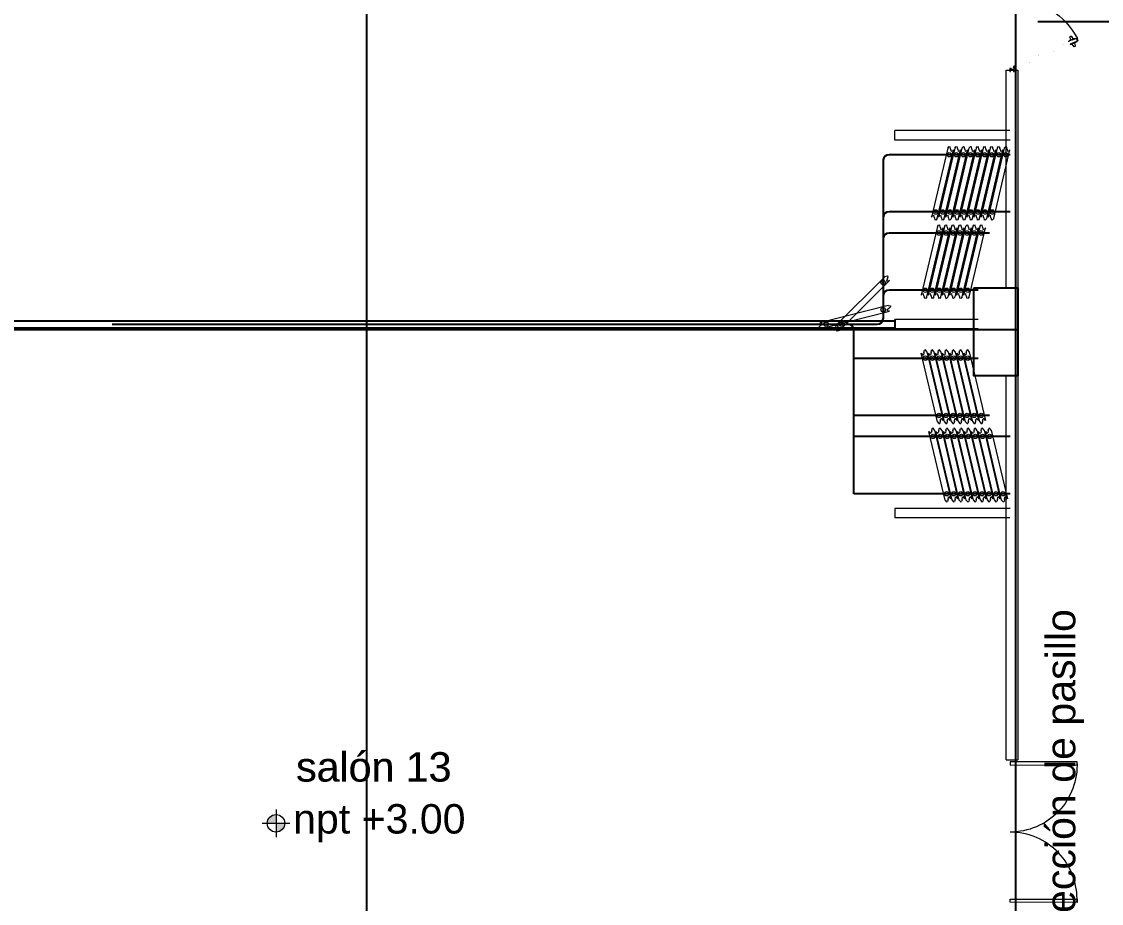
# Model space of a CAD drawing. Header units: millimetres. Extents: x 744843 to 745492, y 2520966 to 2521458.
# Drawn here: x 745442.42 to 745460.78, y 2521114.36 to 2521129.34 of the extents above; entities that cross this region are included whole.
import ezdxf

# ---------------------------------------------------------------- set-up
doc = ezdxf.new("R2010")
doc.units = ezdxf.units.MM
doc.linetypes.add('CENTRO2', pattern=[28.575000000000003, 19.05, -3.175, 3.175, -3.175])
for name, color, linetype in [('A-Columnas_Pppal', 3, 'Continuous'), ('A_Ejes', 8, 'Continuous'), ('A_Muros_Mobiles', 16, 'Continuous')]:
    doc.layers.add(name, color=color, linetype=linetype)
for name, color, linetype, lineweight in [('A_Muros', 30, 'Continuous', 20), ('A_Muros_Concreto', 3, 'Continuous', 0), ('A_Niveles', 1, 'Continuous', 20), ('A_Puertas', 8, 'Continuous', 0), ('A_Textos', 4, 'Continuous', 20)]:
    doc.layers.add(name, color=color, linetype=linetype, lineweight=lineweight)
doc.styles.add('Arial', font='arial.ttf', dxfattribs={"height": 1})
doc.dimstyles.new('Cotas Interiores', dxfattribs={"dimtxt": 1, "dimasz": 0.75, "dimexe": 0.25, "dimexo": 1, "dimgap": 0.01, "dimtad": 1, "dimzin": 4, "dimdsep": 46, "dimtxsty": 'Arial', "dimblk": 'OPEN90', "dimcen": 2.5, "dimclrd": 256, "dimclre": 256, "dimclrt": 4, "dimazin": 1, "dimtfac": 1, "dimtmove": 0, "dimatfit": 3, "dimfxl": 1.25, "dimarcsym": 0})

# ---------------------------------------------------------------- blocks, each defined once
blk = doc.blocks.new('A$C05567849-flat-37')
at = {"layer": 'A_Muros_Mobiles', "color": 8, "lineweight": 5}
for p, q in [((-0.09730913734529167, -0.02304195705801249), (-0.3738126232055947, 1.14466769201681)), ((-0.3738126232055947, 1.14466769201681), (-0.3495285717071965, 1.114450098946691)), ((-0.3495285717071965, 1.114450098946691), (-0.3333127360092476, 1.118289867416024)), ((-0.3251580545911565, 1.156188670545816), (-0.3333127360092476, 1.118289867416024)), ((-0.3251580545911565, 1.156188670545816), (-0.3170033730566502, 1.194087473675609)), ((-0.3007875373587012, 1.197927242610604), (-0.3170033730566502, 1.194087473675609)), ((-0.276503485860303, 1.167709649074823), (-0.3007875373587012, 1.197927242610604)), ((-0.276503485860303, 1.167709649074823), (0, 0)), ((-0.04865456861443818, -0.01152097852900624), (-0.04049988719634712, 0.02637782460078597)), ((-0.02428405149839818, 0.03021759307011962), (-0.04049988719634712, 0.02637782460078597)), ((0, 0), (-0.02428405149839818, 0.03021759307011962)), ((-0.09730913734529167, -0.02304195705801249), (-0.07302508584689349, -0.05325955059379339)), ((-0.07302508584689349, -0.05325955059379339), (-0.05680925014894456, -0.04941978165879846)), ((-0.04865456861443818, -0.01152097852900624), (-0.05680925014894456, -0.04941978165879846))]:
    blk.add_line(p, q, dxfattribs=at)
for centre, major_axis, ratio, start_param, end_param in [((-0.3021160974167287, 1.05887953331694), (0.02639519736797217, 0.02639519736797216), 0.9999999954138515, 4.159499652512544, 10.44268495969213), ((-0.3021160974167287, 1.05887953331694), (0.006473264563039176, 0.006473264563039175), 0.9999999973632143, 4.159499649363704, 10.44268495654329), ((-0.07169652578886598, 0.08578815869987011), (0.02639519736797217, 0.02639519736797216), 0.9999999954138515, 4.159499652512544, 10.44268495969213), ((-0.07169652578886598, 0.08578815869987011), (0.00647326457946647, 0.006473264579466469), 0.9999999515805196, 4.159499669170502, 10.44268497635009)]:
    blk.add_ellipse(centre, major_axis=major_axis, ratio=ratio, start_param=start_param, end_param=end_param, dxfattribs=at)
blk = doc.blocks.new('A$C05567849-flat-46')
at = {"layer": 'A_Muros_Mobiles', "color": 8, "lineweight": 5}
for p, q in [((-0.09730913734529167, -0.02304195705801249), (-0.3738126232055947, 1.14466769201681)), ((-0.3738126232055947, 1.14466769201681), (-0.3495285717071965, 1.114450098946691)), ((-0.3495285717071965, 1.114450098946691), (-0.3333127360092476, 1.118289867416024)), ((-0.3251580545911565, 1.156188670545816), (-0.3333127360092476, 1.118289867416024)), ((-0.3251580545911565, 1.156188670545816), (-0.3170033730566502, 1.194087473675609)), ((-0.3007875373587012, 1.197927242610604), (-0.3170033730566502, 1.194087473675609)), ((-0.276503485860303, 1.167709649074823), (-0.3007875373587012, 1.197927242610604)), ((-0.276503485860303, 1.167709649074823), (0, 0)), ((-0.04865456861443818, -0.01152097852900624), (-0.04049988719634712, 0.02637782460078597)), ((-0.02428405149839818, 0.03021759307011962), (-0.04049988719634712, 0.02637782460078597)), ((0, 0), (-0.02428405149839818, 0.03021759307011962)), ((-0.09730913734529167, -0.02304195705801249), (-0.07302508584689349, -0.05325955059379339)), ((-0.07302508584689349, -0.05325955059379339), (-0.05680925014894456, -0.04941978165879846)), ((-0.04865456861443818, -0.01152097852900624), (-0.05680925014894456, -0.04941978165879846))]:
    blk.add_line(p, q, dxfattribs=at)
for centre, major_axis, ratio, start_param, end_param in [((-0.3021160974167287, 1.05887953331694), (0.02639519736797217, 0.02639519736797216), 0.9999999954138515, 4.159499652512544, 10.44268495969213), ((-0.3021160974167287, 1.05887953331694), (0.006473264563039176, 0.006473264563039175), 0.9999999973632143, 4.159499649363704, 10.44268495654329), ((-0.07169652578886598, 0.08578815869987011), (0.02639519736797217, 0.02639519736797216), 0.9999999954138515, 4.159499652512544, 10.44268495969213), ((-0.07169652578886598, 0.08578815869987011), (0.00647326457946647, 0.006473264579466469), 0.9999999515805196, 4.159499669170502, 10.44268497635009)]:
    blk.add_ellipse(centre, major_axis=major_axis, ratio=ratio, start_param=start_param, end_param=end_param, dxfattribs=at)
blk = doc.blocks.new('A$C05567849-flat-52')
at = {"layer": 'A_Muros_Mobiles', "color": 8, "lineweight": 5}
for p, q in [((-0.09730913734529167, 0.02304195705801249), (-0.3738126232055947, -1.14466769201681)), ((-0.276503485860303, -1.167709649074823), (0, 0)), ((-0.09730913734529167, 0.02304195705801249), (-0.07302508584689349, 0.05325955059379339)), ((-0.07302508584689349, 0.05325955059379339), (-0.05680925014894456, 0.04941978165879846)), ((-0.04865456861443818, 0.01152097852900624), (-0.05680925014894456, 0.04941978165879846)), ((-0.04865456861443818, 0.01152097852900624), (-0.04049988719634712, -0.02637782460078597)), ((0, 0), (-0.02428405149839818, -0.03021759307011962)), ((-0.02428405149839818, -0.03021759307011962), (-0.04049988719634712, -0.02637782460078597)), ((-0.3738126232055947, -1.14466769201681), (-0.3495285717071965, -1.114450098946691)), ((-0.3495285717071965, -1.114450098946691), (-0.3333127360092476, -1.118289867416024)), ((-0.3251580545911565, -1.156188670545816), (-0.3333127360092476, -1.118289867416024)), ((-0.3251580545911565, -1.156188670545816), (-0.3170033730566502, -1.194087473675609)), ((-0.3007875373587012, -1.197927242610604), (-0.3170033730566502, -1.194087473675609)), ((-0.276503485860303, -1.167709649074823), (-0.3007875373587012, -1.197927242610604))]:
    blk.add_line(p, q, dxfattribs=at)
for centre, major_axis, ratio, start_param, end_param in [((-0.07169652578886598, -0.08578815869987011), (0.02639519736797217, -0.02639519736797216), 0.9999999954138515, 2.123685654667042, 8.406870961846629), ((-0.07169652578886598, -0.08578815869987011), (0.00647326457946647, -0.006473264579466469), 0.9999999515805196, 2.123685638009085, 8.406870945188672), ((-0.3021160974167287, -1.05887953331694), (0.02639519736797217, -0.02639519736797216), 0.9999999954138515, 2.123685654667042, 8.406870961846629), ((-0.3021160974167287, -1.05887953331694), (0.006473264563039176, -0.006473264563039175), 0.9999999973632143, 2.123685657815882, 8.406870964995468)]:
    blk.add_ellipse(centre, major_axis=major_axis, ratio=ratio, start_param=start_param, end_param=end_param, dxfattribs=at)
blk = doc.blocks.new('A$C05567849-flat-54')
at = {"layer": 'A_Muros_Mobiles', "color": 8, "lineweight": 5}
for p, q in [((-0.02449342503678054, 0.09695396898314357), (-1.187941054347903, -0.1969671314582229)), ((-1.163447629311122, -0.2939211009070277), (0, 0)), ((-0.01224671257659793, 0.04847698472440243), (-0.04209806793369353, 0.02374411839991808)), ((-0.03801642288453877, 0.007587468717247248), (-0.04209806793369353, 0.02374411839991808)), ((0, 0), (-0.03801642288453877, 0.007587468717247248)), ((-0.02449342503678054, 0.09695396898314357), (0.01352299784775823, 0.08936650026589632)), ((-0.01224671257659793, 0.04847698472440243), (0.01760464289691299, 0.07320985104888678)), ((0.01352299784775823, 0.08936650026589632), (0.01760464289691299, 0.07320985104888678)), ((-1.175694341771305, -0.2454441161826253), (-1.205545697244816, -0.2701769825071096)), ((-1.201464052195661, -0.2863336321897805), (-1.205545697244816, -0.2701769825071096)), ((-1.163447629311122, -0.2939211009070277), (-1.201464052195661, -0.2863336321897805)), ((-1.187941054347903, -0.1969671314582229), (-1.149924631463364, -0.2045546001754701)), ((-1.175694341771305, -0.2454441161826253), (-1.145842986414209, -0.2207112498581409)), ((-1.149924631463364, -0.2045546001754701), (-1.145842986414209, -0.2207112498581409))]:
    blk.add_line(p, q, dxfattribs=at)
for centre, major_axis, ratio, start_param, end_param in [((-0.1092006816761568, 0.02398355957120657), (0.02639519755375894, -0.02639519755375894), 0.999999979162919, 1.032850048160174, 7.316035355339761), ((-0.1092006816761568, 0.02398355957120657), (-0.00647326470595772, -0.006473264705957721), 0.9999999446962466, 2.603646354127579, 8.886831661307166), ((-1.078740372671746, -0.2209506910294294), (0.02639519749101791, -0.0263951974910179), 0.9999999801293419, 1.032850048498812, 7.316035355678398), ((-1.078740372671746, -0.2209506910294294), (-0.006473264701322945, -0.006473264701322947), 0.9999999337989509, 2.603646352447427, 8.886831659627013)]:
    blk.add_ellipse(centre, major_axis=major_axis, ratio=ratio, start_param=start_param, end_param=end_param, dxfattribs=at)
blk = doc.blocks.new('A$C05567849-flat-55')
at = {"layer": 'A_Muros_Mobiles', "color": 8, "lineweight": 5}
for p, q in [((-0.07059061469044536, 0.07083053793758154), (-0.920557072153315, -0.7762568374164402)), ((-0.8499664574628696, -0.8470873758196831), (0, 0)), ((-0.07059061469044536, 0.07083053793758154), (-0.03403397009242326, 0.08373130671679974)), ((-0.03529530728701502, 0.03541526896879077), (-0.04832003940828145, -0.001097392290830612)), ((0, 0), (-0.0365566445980221, -0.0129007687792182)), ((-0.03529530728701502, 0.03541526896879077), (-0.0222705751657486, 0.07192793069407344)), ((-0.03403397009242326, 0.08373130671679974), (-0.0222705751657486, 0.07192793069407344)), ((-0.0365566445980221, -0.0129007687792182), (-0.04832003940828145, -0.001097392290830612)), ((-0.920557072153315, -0.7762568374164402), (-0.8840004275552928, -0.763356068637222)), ((-0.8852617647498846, -0.8116721068508923), (-0.8982864969875664, -0.8481847681105137)), ((-0.8865231020608917, -0.8599881445989013), (-0.8982864969875664, -0.8481847681105137)), ((-0.8499664574628696, -0.8470873758196831), (-0.8865231020608917, -0.8599881445989013)), ((-0.8852617647498846, -0.8116721068508923), (-0.8722370326286182, -0.7751594451256096)), ((-0.8840004275552928, -0.763356068637222), (-0.8722370326286182, -0.7751594451256096))]:
    blk.add_line(p, q, dxfattribs=at)
for centre, major_axis, ratio, start_param, end_param in [((-0.1061258454574272, -0.03517534537240863), (0.02639519752481625, -0.02639519752481625), 0.9999999912514138, 1.569099810848268, 7.852285118027854), ((-0.1061258454574272, -0.03517534537240863), (0.006473264659635264, -0.006473264659635263), 0.9999999729605771, 1.569099812435882, 7.852285119615468), ((-0.8144312266958877, -0.7410814920440316), (0.02639519729280936, -0.02639519729280936), 0.999999999994992, 1.569099810833435, 7.852285118013021), ((-0.8144312266958877, -0.7410814920440316), (-0.006473264484249295, -0.006473264484249299), 0.9999999911193614, 3.139896139169839, 9.423081446349425)]:
    blk.add_ellipse(centre, major_axis=major_axis, ratio=ratio, start_param=start_param, end_param=end_param, dxfattribs=at)
blk = doc.blocks.new('A$C05567849-flat-56')
at = {"layer": 'A_Muros_Mobiles', "color": 8, "lineweight": 5}
for p, q in [((-0.09730913734529167, 0.02304195705801249), (-0.3738126232055947, -1.14466769201681)), ((-0.276503485860303, -1.167709649074823), (0, 0)), ((-0.09730913734529167, 0.02304195705801249), (-0.07302508584689349, 0.05325955059379339)), ((-0.07302508584689349, 0.05325955059379339), (-0.05680925014894456, 0.04941978165879846)), ((-0.04865456861443818, 0.01152097852900624), (-0.05680925014894456, 0.04941978165879846)), ((-0.04865456861443818, 0.01152097852900624), (-0.04049988719634712, -0.02637782460078597)), ((0, 0), (-0.02428405149839818, -0.03021759307011962)), ((-0.02428405149839818, -0.03021759307011962), (-0.04049988719634712, -0.02637782460078597)), ((-0.3738126232055947, -1.14466769201681), (-0.3495285717071965, -1.114450098946691)), ((-0.3495285717071965, -1.114450098946691), (-0.3333127360092476, -1.118289867416024)), ((-0.3251580545911565, -1.156188670545816), (-0.3333127360092476, -1.118289867416024)), ((-0.3251580545911565, -1.156188670545816), (-0.3170033730566502, -1.194087473675609)), ((-0.3007875373587012, -1.197927242610604), (-0.3170033730566502, -1.194087473675609)), ((-0.276503485860303, -1.167709649074823), (-0.3007875373587012, -1.197927242610604))]:
    blk.add_line(p, q, dxfattribs=at)
for centre, major_axis, ratio, start_param, end_param in [((-0.07169652578886598, -0.08578815869987011), (0.02639519736797217, -0.02639519736797216), 0.9999999954138515, 2.123685654667042, 8.406870961846629), ((-0.07169652578886598, -0.08578815869987011), (0.00647326457946647, -0.006473264579466469), 0.9999999515805196, 2.123685638009085, 8.406870945188672), ((-0.3021160974167287, -1.05887953331694), (0.02639519736797217, -0.02639519736797216), 0.9999999954138515, 2.123685654667042, 8.406870961846629), ((-0.3021160974167287, -1.05887953331694), (0.006473264563039176, -0.006473264563039175), 0.9999999973632143, 2.123685657815882, 8.406870964995468)]:
    blk.add_ellipse(centre, major_axis=major_axis, ratio=ratio, start_param=start_param, end_param=end_param, dxfattribs=at)
blk = doc.blocks.new('puerta 120')
at = {"layer": 'A_Puertas'}
for p, q in [((0.4078733017427269, 1.04642862387419), (0.3993687280935461, 1.026882370588659)), ((0.4009834397182768, 1.021864619884833), (0.4460463592991362, 0.9924385205055748)), ((0.411395549188079, 1.048308000233474), (0.4652816756499996, 1.036647510337483)), ((0.4842828048778505, 1.066690458538782), (0.4367494663817744, 0.9574435174160092)), ((0.4367494663817744, 0.9574435174160092), (0.4414353052812532, 0.9818408607489205)), ((0.443417897913605, 0.9545420835774135), (0.4367494663817744, 0.9574435174160092)), ((0.46962574883043, 1.046631590696052), (0.4414353052812532, 0.9818408607489205)), ((0.4909512364096811, 1.063789023736749), (0.443417897913605, 0.9545420835774135)), ((0.4842828048778505, 1.066690458538782), (0.46962574883043, 1.046631590696052)), ((0.4909512364096811, 1.063789023736749), (0.4842828048778505, 1.066690458538782)), ((0.4861979318606057, 0.9359284889932465), (0.4928663630311474, 0.9330270537094952)), ((0.5403997168217882, 1.042273988569926), (0.4928663630311474, 0.9330270537094952)), ((0.4928663630311474, 0.9330270537094952), (0.5075234219688795, 0.9530859186619136)), ((0.4961785108477263, 1.069660195735572), (0.4939312214465363, 1.070637991467234)), ((0.5357138740685609, 1.017876645237015), (0.5075234219688795, 0.9530859186619136)), ((0.5337312897458545, 1.045175424817115), (0.5096990611516582, 0.9899416136924692)), ((0.5643819384517726, 0.950769928002987), (0.5121344557545823, 0.9636835880529393)), ((0.5766327685580172, 0.9764132802615522), (0.5313698000451229, 1.007892564878446)), ((0.5403997167013586, 1.042273988569926), (0.5338356248103082, 1.045130024768476)), ((0.5342197540649695, 1.050393266482921), (0.5357179465173776, 1.049741402982959)), ((0.5403997168217882, 1.042273988569926), (0.5357138740685609, 1.017876645237015)), ((0.5776585799497392, 0.972555043504991), (0.5691540032898172, 0.9530087911828968)), ((0, 0.001129518752789191), (0, -0.06664160641456215)), ((0.009503182152221944, 0.0044169156282241), (0.009503182152221944, 0.002225318192986067)), ((0.009503182152221944, 0.001129518752789191), (0.009503182152221944, -0.03598371314302344)), ((0.01104618876305377, 0.003449138197726733), (0.01104618876305377, 0.002225318192986067)), ((0.01104618876305377, 0.001129518752789191), (0.01104618876305377, -0.03598371314302344)), ((0.01961317302755498, 0.007927752846595032), (0.05542618278735157, -0.007654485991224645)), ((0.01971464668368471, 0.009566336878222127), (0.05604179768726744, -0.006239604839155898)), ((0.03167111073331586, 0.03252950574849443), (0.02375802655447403, 0.01434268636211496)), ((0.02538927027891422, 0.01498479457925363), (0.02885124545769188, 0.02294152812100947)), ((0.02885124545769188, 0.02294152812100947), (0.03567130236629525, 0.01997412196039383)), ((0.02934581242854996, 0.02407820427244337), (0.03280778760732762, 0.03203493829591778)), ((0.03730254669288366, 0.02061622969581393), (0.02934581242854996, 0.02407820427244337)), ((0.03567130236629525, 0.01997412196039383), (0.02973648884076754, 0.006334006698031367)), ((0.02973648884076754, 0.006334006698031367), (0.05588004200976214, -0.005041051937010266)), ((0.03280778760732762, 0.03203493829591778), (0.03130959467320093, 0.03268680179587983)), ((0.03280778760732762, 0.03203493829591778), (0.03167111073331586, 0.03252950574849443)), ((0.03235686831336854, 0.009249467218037826), (0.03730254669288366, 0.02061622969581393)), ((0.05622706954078428, -0.001136455548413352), (0.03235686831336854, 0.009249467218037826)), ((0.05588004200976214, -0.005041051937010266), (0.06181485553528986, 0.008599062843633626)), ((0.06117274683643261, 0.01023030692936275), (0.05622706954078428, -0.001136455548413352)), ((0.0691294804986181, 0.006768332352733306), (0.06117274683643261, 0.01023030692936275)), ((0.06181485553528986, 0.008599062843633626), (0.0686349129256118, 0.005631655719580838)), ((0.0686349129256118, 0.005631655719580838), (0.06517293834898236, -0.00232507734045643)), ((0.0658150470478396, -0.003956321426185553), (0.07372813134711108, 0.01423049844191249)), ((0.07259145507524754, 0.01472506589448915), (0.0691294804986181, 0.006768332352733306)), ((0.07259145507524754, 0.01472506589448915), (0.07408964800937423, 0.01407320191280852)), ((0.07372813134711108, 0.01423049844191249), (0.07259145507524754, 0.01472506589448915)), ((1.204137315869267, 0.001194318571802359), (1.204137315869267, -0.06657680707726757)), ((0.009503182152221944, -0.03598371314302344), (0.009627143033491128, -0.03610767378343334)), ((0.009627143033491128, -0.03610767378343334), (0.01092222860436244, -0.03610767378343334)), ((0.01092222860436244, -0.03610767378343334), (0.01104618876305377, -0.03598371314302344)), ((0.0555893067864637, -0.007590274832307776), (0.05610600824403609, -0.00640272871783838)), ((0.05610600824403609, -0.00640272871783838), (0.05604179768726744, -0.006239604839155898))]:
    blk.add_line(p, q, dxfattribs=at)
at = {"layer": 'A_Puertas', "const_width": 6.138688897309587e-05}
for points in [[(0.02749951387723458, 0.0167104776643602), (0.02603771104798492, 0.01335078398375933, -1), (0.02379877585114847, 0.01432494466706854), (0.4860527295988567, 1.051431103135812), (0.5012532428372651, 1.086366784028259, -1), (0.5034921792383981, 1.08539262334495), (0.5020303764091484, 1.082032929664349), (0.5025369821292959, 1.081812505843118), (0.5039987848381159, 1.085172199523719, 0.9999999999999999), (0.5007466371171176, 1.086587208812928), (0.4855461238787092, 1.051651527438762), (0.02329216952885277, 0.01454536897001853, 0.9999999999999999), (0.02654431737028063, 0.01313035968080934), (0.02800611959738207, 0.01649005287969164)], [(0.06499715599006621, 0.0003952548823094596), (0.0635353538833944, -0.002964438316572841, 1), (0.06577428968237906, -0.003938599481600623), (0.5280282440322356, 1.033167559468862), (0.5432287571502143, 1.068103240361309, 1), (0.5409898207490814, 1.069077401526336), (0.5395280186424096, 1.065717707845736), (0.5390214129222621, 1.065938131666967), (0.5404832150289339, 1.069297825829286, -0.9999999999999999), (0.5437353634725101, 1.067882816058359), (0.5285348496319534, 1.032947134684193), (0.06628089540252655, -0.004159023784550612, -0.9999999999999999), (0.06302874816324691, -0.002744014495341426), (0.06449055026991872, 0.0006156791852594473)]]:
    blk.add_lwpolyline(points, format="xyb", close=True, dxfattribs=at)
at = {"layer": 'A_Puertas'}
for points in [[(0.5346706727567804, 1.073178736597364), (0.5108004715293646, 1.083564659845534), (0.5058547937519977, 1.072197897849476), (0.4978980599693826, 1.075659871944387), (0.4944360859949014, 1.067703138402631), (0.4932994092413193, 1.068197706336926), (0.5012124946244575, 1.086384526205024, -2.414213562373095), (0.5018546021190183, 1.084753281637577), (0.4983926281445371, 1.076796548577539), (0.5052126856552887, 1.073829141453487), (0.5121366342063993, 1.089742609018717), (0.5132733104782629, 1.089248041084422), (0.5122841747301021, 1.086974688299835), (0.5361543759575178, 1.076588765051665), (0.5371435117056786, 1.078862117836252), (0.538280187375394, 1.078367550383675), (0.5313562382221351, 1.062454082818445), (0.5381762962146053, 1.059486676176111), (0.5416382701890865, 1.067443410199585, -2.414213562373095), (0.5432695146361045, 1.068085517935005), (0.535356430336833, 1.049898698548626), (0.5342197540649695, 1.050393266482921), (0.5376817281598804, 1.058350000024677), (0.5297249943772653, 1.061811974601306)], [(-0.01841606672628429, -0.00884621679493836), (-0.01841606672628429, 0.001003294035085833, -0.414213562373095), (-0.01718487787253127, 0.002234482888838857), (0.01104618876305377, 0.002234482888838857, -0.414213562373095), (0.01227737761680679, 0.001003294035085833), (0.01227737761680679, -0.04687157750996793, 0.414213562373095), (0.01350856707270803, -0.04810276636372096), (0.02823451778787221, -0.04810276636372096, -0.414213562373095), (0.0294657071233438, -0.04933395521747398), (0.0294657071233438, -0.06651538217857737, -0.414213562373095), (0.02823451778787221, -0.0677465710323304), (-0.01718487787253127, -0.0677465710323304, -0.414213562373095), (-0.01841606672628429, -0.06651538217857737), (-0.01841606672628429, -0.05666587134855318), (-0.01731110234937534, -0.05666587134855318), (-0.01731110234937534, -0.06651538217857737, 0.4142135623648038), (-0.01718487787253127, -0.06664160641456215), (0.02823451778787221, -0.06664160641456215, 0.4142135623648037), (0.02836074286686449, -0.06651538217857737), (0.02836074286686449, -0.04933395521747398, 0.4142135623648036), (0.02823451778787221, -0.04920773001805205), (0.01350856707270803, -0.04920773001805205, -0.4142135623735431), (0.0111724139624757, -0.04687157750996793), (0.0111724139624757, 0.001003294035085833, 0.4142135623648038), (0.01104618876305377, 0.001129518752789191), (-0.01718487787253127, 0.001129518752789191, 0.4142135623648038), (-0.01731110234937534, 0.001003294035085833), (-0.01731110234937534, -0.00884621679493836)], [(1.222553382595551, -0.008781416975925193), (1.222553382595551, 0.001068093854099001, 0.414213562373095), (1.22132219313965, 0.002299282707852025), (1.193091126504065, 0.002299282707852025, 0.414213562373095), (1.191859937650312, 0.001068093854099001), (1.191859937650312, -0.04680677720923619, -0.414213562373095), (1.190628748796559, -0.04803796606298922), (1.175902797479247, -0.04803796606298922, 0.414213562373095), (1.174671608625494, -0.04926915491674224), (1.174671608625494, -0.06645058187784564, 0.414213562373095), (1.175902797479247, -0.06768177073159866), (1.22132219313965, -0.06768177073159866, 0.414213562373095), (1.222553382595551, -0.06645058187784564), (1.222553382595551, -0.05660107104782144), (1.221448418218642, -0.05660107104782144), (1.221448418218642, -0.06645058187784564, -0.4142135623648038), (1.22132219313965, -0.06657680707726757), (1.175902797479247, -0.06657680707726757, -0.4142135623648037), (1.175776573002403, -0.06645058187784564), (1.175776573002403, -0.04926915491674224, -0.4142135623648036), (1.175902797479247, -0.04914293019903888), (1.190628748796559, -0.04914293019903888, 0.4142135623735431), (1.192964901906792, -0.04680677720923619), (1.192964901906792, 0.001068093854099001, -0.4142135623648038), (1.193091126504065, 0.001194318571802359), (1.22132219313965, 0.001194318571802359, -0.4142135623648038), (1.221448418218642, 0.001068093854099001), (1.221448418218642, -0.008781416975925193)]]:
    blk.add_lwpolyline(points, format="xyb", close=True, dxfattribs=at)
blk.add_circle((0.01353220982027465, 0.009126766271696526), 0.002479217725718759, dxfattribs=at)
for centre, radius, start, end in [((0.4034641906538786, 1.025431607665237), 0.004344827586206896, 160.4939884755998, 235.1823521413833), ((0.410732027255641, 1.045311232844111), 0.003069344448654793, 77.5154119334378, 158.6509511231741), ((-0.01592350694158211, -0.00866304619783728), 1.220116919299617, 0.5147897194666671, 63.01507924801138), ((0.5653008549265436, 0.9550164699120898), 0.004344827586206896, 257.7899286922245, 332.4782923605218), ((0.5748923687296438, 0.973885062222915), 0.003069344448654793, 334.321329709266, 55.45686892131633), ((0.01353220982027465, 0.009126766271696526), 0.006198044314296897, 246.3531889063212, 229.4547637067426), ((0.02489470270590793, 0.01384811842781974), 0.001239608862858692, 156.4861441117623, 66.48614411176237), ((0.0646783708964057, -0.003461753973608899), 0.001239608862859243, 66.48614411176237, 336.4861441117624)]:
    blk.add_arc(centre, radius, start, end, dxfattribs=at)
blk = doc.blocks.new('_Open90')
at = {"color": 0, "linetype": 'ByBlock', "lineweight": -2}
for p, q in [((-0.5, 0.5), (0, 0)), ((0, 0), (-1, 0)), ((0, 0), (-0.5, -0.5))]:
    blk.add_line(p, q, dxfattribs=at)
blk = doc.blocks.new('niveles')
at = {"layer": 'A_Niveles'}
h = blk.add_hatch(color=256, dxfattribs=at)
h.paths.add_polyline_path([(-0.4383139003582898, 0.1738469321280718), (-0.2893174949567765, 0.1738469321280718), (-0.2893174949567765, 0.3228433375295851, 0.4142135623730951)])
h.paths.add_polyline_path([(-0.1403210895552633, 0.1738469321280718), (-0.2893174949567765, 0.1738469321280718), (-0.2893174949567765, 0.02485052672655855, 0.414213562373095)])
for p, q in [((-0.2893174949567765, 0.4091083379462361), (-0.2893174949567765, -0.06141447369009256)), ((-0.5246079820208251, 0.1738469321280718), (-0.05402700789272785, 0.1738469321280718)), ((-0.4792100731283426, 0.1738469321280718), (-0.0939138752873987, 0.1738469321280718))]:
    blk.add_line(p, q, dxfattribs=at)
blk.add_circle((-0.2893174949567765, 0.1738469321280718), 0.1489964054015132, dxfattribs=at)
at = {"layer": 'A_Textos', "ltscale": 0.0065, "width": 1.2}
blk.add_attdef('NIVEL', (0, 0), '', height=0.3, dxfattribs=at)
blk = doc.blocks.new('puerta 150')
at = {"layer": 'A_Puertas', "ltscale": 0.0065}
blk.add_lwpolyline([(-0.07000000006519258, 0), (0, 0), (-0.001915341941639781, -1.499545683618635), (-0.07191534200683236, -1.499545683618635)], close=True, dxfattribs=at)
blk.add_arc((0, 0), 1.5, 267.2520448926161, 0, dxfattribs=at)

msp = doc.modelspace()

# ---------------------------------------------------------------- linework, layer by layer
at = {"layer": 'A-Columnas_Pppal'}
msp.add_lwpolyline([(745458.6106055113, 2521124.81786605), (745459.36006109, 2521124.81786605), (745459.36006109, 2521123.318954892), (745458.6106055113, 2521123.318954892)], close=True, dxfattribs=at)
at = {"layer": 'A_Ejes'}
for p, q in [((745459.3317471695, 2521057.850766798), (745459.3189575973, 2521173.137608745)), ((745448.2975547286, 2521057.851663143), (745448.2847879225, 2521172.93328813))]:
    msp.add_line(p, q, dxfattribs=at)
at = {"layer": 'A_Ejes', "ltscale": 0.5}
msp.add_line((745296.0204129603, 2521124.108343258), (745459.3526146006, 2521124.108343258), dxfattribs=at)
at = {"layer": 'A_Muros'}
for p, q in [((745457.2703869417, 2521127.328509678), (745457.270386943, 2521127.488509677)), ((745459.2235807264, 2521127.488509677), (745457.270386943, 2521127.488509677)), ((745459.2298856525, 2521127.328509676), (745457.2703869417, 2521127.328509676)), ((745457.270188808, 2521124.278509674), (745457.2701888094, 2521124.118509674)), ((745458.6832847991, 2521124.278509675), (745457.270188808, 2521124.278509672)), ((745458.6832847991, 2521124.118509674), (745457.2701888094, 2521124.118509673)), ((745457.2703869417, 2521121.068509667), (745457.270386943, 2521120.908509667)), ((745459.2298856525, 2521121.068509668), (745457.2703869417, 2521121.068509668)), ((745459.2235807264, 2521120.908509667), (745457.270386943, 2521120.908509667))]:
    msp.add_line(p, q, dxfattribs=at)
at = {"layer": 'A_Muros_Concreto'}
msp.add_line((745459.1602062691, 2521116.796276808), (745459.36006109, 2521116.796276808), dxfattribs=at)
msp.add_lwpolyline([(745459.1602062691, 2521128.513387348), (745459.36006109, 2521128.513387348), (745459.36006109, 2521124.81786605), (745459.1602062691, 2521124.81786605)], close=True, dxfattribs=at)
msp.add_lwpolyline([(745459.1602062691, 2521116.796276808), (745459.1602062691, 2521123.318954892), (745459.36006109, 2521123.318954892), (745459.36006109, 2521116.796276808)], dxfattribs=at)
at = {"layer": 'A_Muros_Mobiles', "color": 1, "linetype": 'CENTRO2'}
for p, q in [((745459.2276722707, 2521127.078509677), (745457.1701888059, 2521127.078509677)), ((745457.0701888059, 2521126.989143175), (745457.070188806, 2521124.287877218)), ((745459.2272494778, 2521126.108509677), (745457.1701888059, 2521126.108509677)), ((745458.8750916994, 2521125.748509676), (745457.1701888059, 2521125.748509676)), ((745458.6832847989, 2521124.778509675), (745457.1701888059, 2521124.778509675)), ((745415.3882552423, 2521124.198510667), (745456.9701888061, 2521124.198509674)), ((745456.570188806, 2521121.318511754), (745456.5701888062, 2521124.109144213)), ((745458.6832847989, 2521123.618511756), (745456.5701309276, 2521123.618511756)), ((745458.8750916994, 2521122.648511755), (745456.572807741, 2521122.648511755)), ((745459.2272494778, 2521122.288511754), (745456.5701309276, 2521122.288511754)), ((745459.2276722707, 2521121.318511754), (745456.570188806, 2521121.318511754))]:
    msp.add_line(p, q, dxfattribs=at)
at = {"layer": 'A_Muros_Mobiles', "color": 16, "linetype": 'Continuous'}
for p, q in [((745415.3882552423, 2521124.258510667), (745457.2701888082, 2521124.258510716)), ((745415.3882552423, 2521124.138510667), (745457.2701888093, 2521124.13851062))]:
    msp.add_line(p, q, dxfattribs=at)
at = {"layer": 'A_Muros_Mobiles', "ltscale": 0.0065}
msp.add_line((745457.270188808, 2521124.278509674), (745457.2701888094, 2521124.118509674), dxfattribs=at)
at = {"layer": 'A_Muros_Mobiles', "color": 1}
for centre, start, end in [((745457.1703571621, 2521126.977688662), 90.09567545312004, 173.4764149686272), ((745457.1703571621, 2521126.007688661), 90.09567545312004, 173.4764149686272), ((745457.1703571621, 2521125.647688661), 90.09567545312004, 173.4764149686272), ((745457.1703571621, 2521124.67768866), 90.09567545312004, 173.4764149686272), ((745456.47002045, 2521124.0976897), 6.52358503137281, 89.90432454687996), ((745456.9700204498, 2521124.299331731), 270.0956754531201, 353.4764149686271)]:
    msp.add_arc(centre, 0.1008211558078733, start, end, dxfattribs=at)

# ---------------------------------------------------------------- block references
at = {"layer": 'A_Muros_Mobiles'}
for name, p in [('A$C05567849-flat-56', (745458.2659781246, 2521127.164297821)), ('A$C05567849-flat-56', (745458.3859781246, 2521127.164297821)), ('A$C05567849-flat-56', (745458.5059781246, 2521127.164297821)), ('A$C05567849-flat-56', (745458.6259781246, 2521127.164297821)), ('A$C05567849-flat-56', (745458.7459781246, 2521127.164297821)), ('A$C05567849-flat-56', (745458.8659781244, 2521127.164297821)), ('A$C05567849-flat-56', (745458.9859781244, 2521127.164297821)), ('A$C05567849-flat-56', (745459.1059781244, 2521127.164297821)), ('A$C05567849-flat-56', (745459.2259781244, 2521127.164297821)), ('A$C05567849-flat-52', (745458.0889314269, 2521125.834297835)), ('A$C05567849-flat-52', (745458.2089314269, 2521125.834297835)), ('A$C05567849-flat-52', (745458.3289314269, 2521125.834297835)), ('A$C05567849-flat-52', (745458.4489314269, 2521125.834297835)), ('A$C05567849-flat-52', (745458.5689314267, 2521125.834297835)), ('A$C05567849-flat-52', (745458.6889314267, 2521125.834297835)), ('A$C05567849-flat-52', (745458.8089314267, 2521125.834297835)), ('A$C05567849-flat-55', (745457.176314651, 2521124.939592207)), ('A$C05567849-flat-54', (745457.1793895129, 2521124.41946139)), ('A$C05567849-flat-37', (745458.0889314269, 2521122.562723596)), ('A$C05567849-flat-37', (745458.2089314269, 2521122.562723596)), ('A$C05567849-flat-37', (745458.3289314269, 2521122.562723596)), ('A$C05567849-flat-37', (745458.4489314269, 2521122.562723596)), ('A$C05567849-flat-37', (745458.5689314267, 2521122.562723596)), ('A$C05567849-flat-37', (745458.6889314267, 2521122.562723596)), ('A$C05567849-flat-37', (745458.8089314267, 2521122.562723596)), ('A$C05567849-flat-46', (745458.2210373075, 2521121.232723595)), ('A$C05567849-flat-46', (745458.3410373074, 2521121.232723595)), ('A$C05567849-flat-46', (745458.4610373074, 2521121.232723595)), ('A$C05567849-flat-46', (745458.5810373074, 2521121.232723595)), ('A$C05567849-flat-46', (745458.7010373074, 2521121.232723595)), ('A$C05567849-flat-46', (745458.8210373074, 2521121.232723595)), ('A$C05567849-flat-46', (745458.9410373073, 2521121.232723595)), ('A$C05567849-flat-46', (745459.0610373073, 2521121.232723595)), ('A$C05567849-flat-46', (745459.1810373073, 2521121.232723595))]:
    msp.add_blockref(name, p, dxfattribs=at)
at = {"layer": 'A_Puertas', "color": 8, "xscale": -1, "rotation": 270}
msp.add_blockref('puerta 120', (745459.2928897233, 2521128.513387348), dxfattribs=at)
at = {"layer": 'A_Puertas', "extrusion": (0, 0, -1), "xscale": 0.7599550623073696, "yscale": 0.7599550614226587, "zscale": -0.7599550618019624, "rotation": 270}
msp.add_blockref('puerta 150', (-745459.2264448346, 2521116.708275858), dxfattribs=at)
at = {"layer": 'A_Puertas', "xscale": 0.7599550623073696, "yscale": 0.7599550614226587, "zscale": 0.7599550618019624, "rotation": 90}
msp.add_blockref('puerta 150', (745459.2264448346, 2521114.42841067), dxfattribs=at)
at = {"layer": 'A_Textos'}
ref = msp.add_blockref('niveles', (745447.0376627111, 2521115.543909731), dxfattribs=at)
ref.add_attrib('NIVEL', 'npt +3.00', (745447.0376627111, 2521115.543909731), dxfattribs={"ltscale": 0.0065, "height": 0.5, "style": 'Arial'})

# ---------------------------------------------------------------- texts
at = {"layer": 'A_Textos', "ltscale": 0.1, "insert": (745459.8361455637, 2521112.834887518), "char_height": 0.5, "width": 9.526419109057485, "attachment_point": 1, "rotation": 90, "style": 'Arial'}
msp.add_mtext('proyección de pasillo', dxfattribs=at)
at = {"layer": 'A_Textos', "ltscale": 0.1, "char_height": 0.5, "width": 4.651859439651332, "attachment_point": 1, "style": 'Arial'}
for insert in [(745447.0873567797, 2521116.926638604), (745447.0935880659, 2521116.926638604)]:
    msp.add_mtext('{\\fArial|b0|i0|c238|p34;salón }13', dxfattribs=dict(at, insert=insert))

# ---------------------------------------------------------------- leaders
msp.add_leader([(745462.4565178851, 2521128.390914435), (745461.623023074, 2521129.338076714), (745459.6971763135, 2521129.338076714)], dimstyle='Cotas Interiores', override={"dimtad": 0, "dimdsep": 44, "dimadec": 8})

doc.saveas('drawing.dxf')
